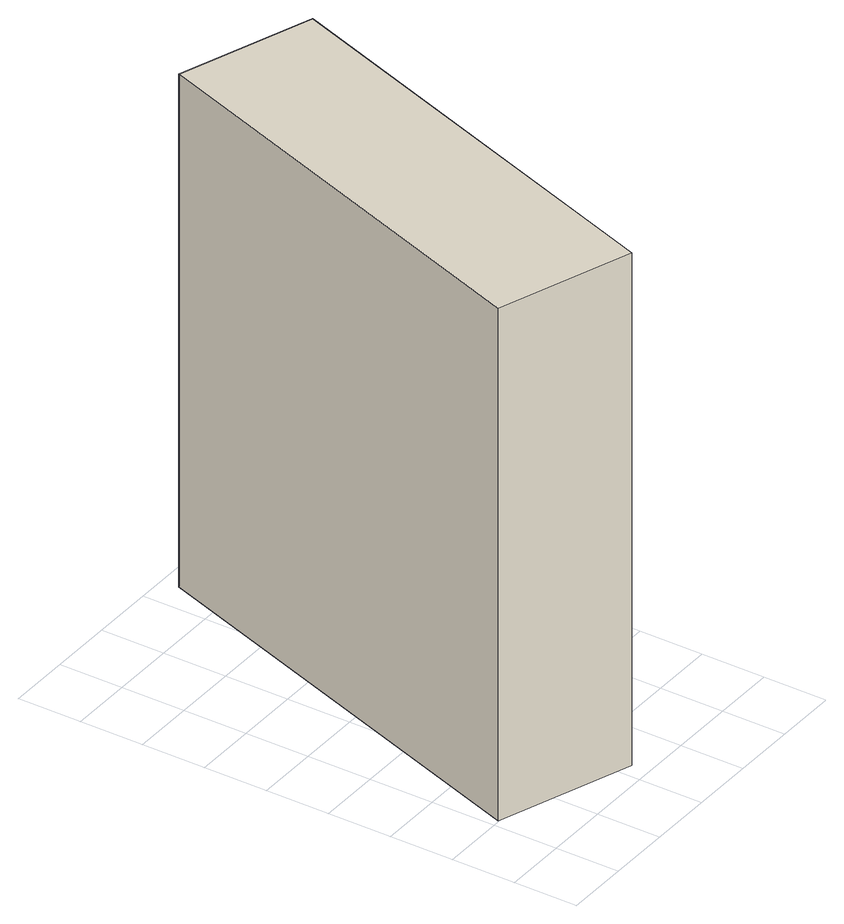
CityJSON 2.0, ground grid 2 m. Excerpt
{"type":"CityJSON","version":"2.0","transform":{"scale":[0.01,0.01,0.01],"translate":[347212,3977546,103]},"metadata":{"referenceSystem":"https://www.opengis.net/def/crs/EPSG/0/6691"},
"CityObjects":{
"building1":{"type":"Building","attributes":{"土砂災害警戒区域.現象区分":"1","土砂災害警戒区域.区域区分":"2","measuredHeight":18.5},"geometry":[{"type":"Solid","lod":"1","boundaries":[[[[0,1,2,3]],[[2,4,5,3]],[[1,6,4,2]],[[0,7,6,1]],[[3,5,7,0]],[[4,6,7,5]]]]}]}
},
"vertices":[
[25,202,46],[491,1545,46],[914,1398,46],[448,55,46],[914,1398,1693],[448,55,1693],[491,1545,1693],[25,202,1693]
]}
